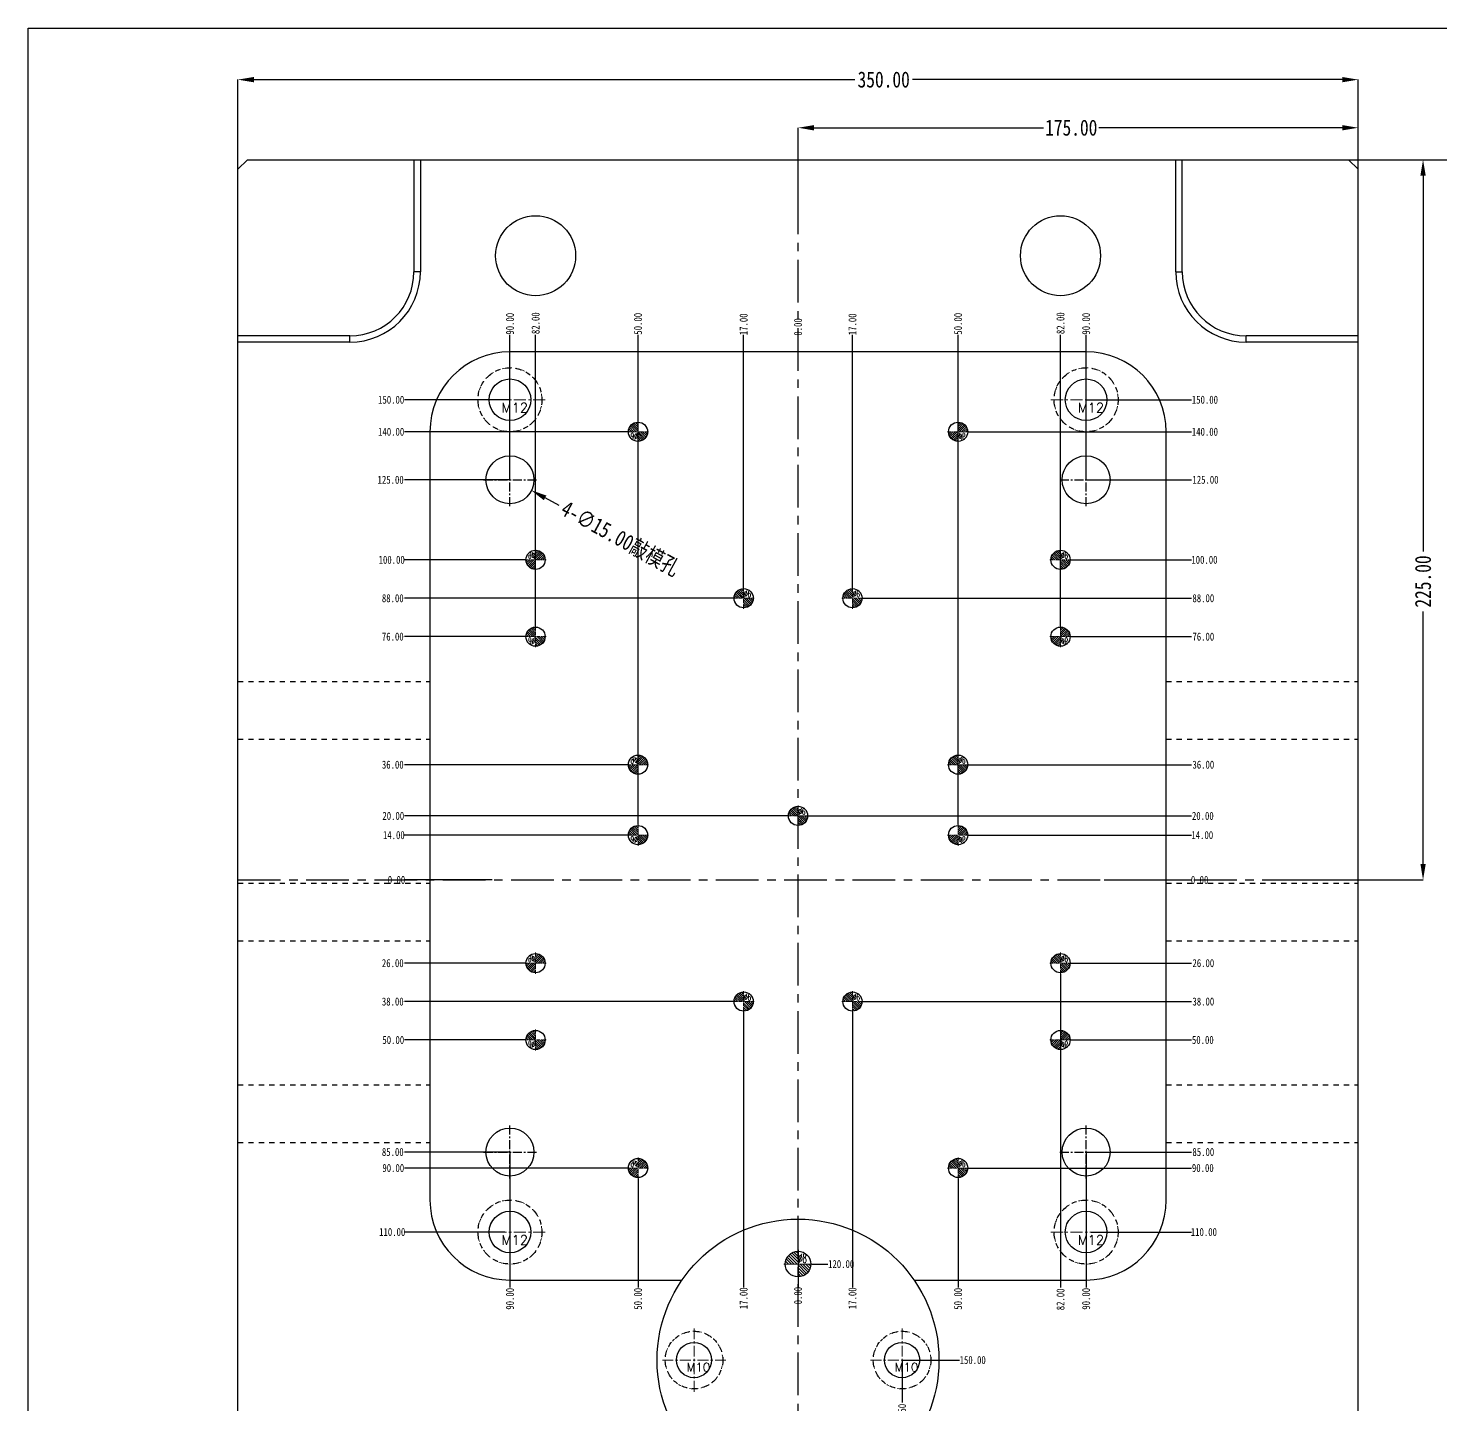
# Model space of a CAD drawing. Header units: millimetres. Extents: x 780 to 4422, y -1506 to 1268.
# Drawn here: x 2782 to 3223.3, y -185.4 to 244.6 of the extents above; entities that cross this region are included whole.
import ezdxf

# ---------------------------------------------------------------- set-up
doc = ezdxf.new("R2010")
doc.units = ezdxf.units.MM
doc.header["$LTSCALE"] = 16.335
doc.header["$PDMODE"] = 3
doc.header["$PDSIZE"] = 0.3125
doc.linetypes.add('CENTER', pattern=[0.6, 0.375, -0.075, 0.075, -0.075])
doc.linetypes.add('HIDDEN', pattern=[0.2, 0.1, -0.1])
doc.layers.get('0').update_dxf_attribs({"linetype": 'CONTINUOUS'})
doc.layers.get('Defpoints').update_dxf_attribs({"linetype": 'CONTINUOUS'})
doc.layers.add('DEFAULT_2', color=8, linetype='HIDDEN')
for name, color, linetype, lineweight in [('dim', 82, 'CONTINUOUS', 9), ('epin', 13, 'CONTINUOUS', 9), ('screw', 33, 'CONTINUOUS', 13)]:
    doc.layers.add(name, color=color, linetype=linetype, lineweight=lineweight)
doc.styles.get("Standard").update_dxf_attribs({"font": 'txt', "width": 0.8})
doc.styles.add('TXT', font='txt.shx', dxfattribs={"bigfont": 'gbcbig.shx'})
doc.styles.add('TXT05', font='txt.shx', dxfattribs={"width": 0.5, "bigfont": 'gbcbig.shx'})
doc.dimstyles.get("Standard").update_dxf_attribs({"dimtxt": 0.15625, "dimasz": 0.1875, "dimexe": 0.125, "dimexo": 0.0625, "dimtad": 0, "dimtih": 1, "dimtoh": 1, "dimdsep": 46, "dimtxsty": 'Standard', "dimcen": 0.09, "dimadec": 0, "dimazin": 0, "dimtp": 0.01, "dimtm": 0.01, "dimtfac": 1, "dimtofl": 0, "dimtmove": 0, "dimatfit": 3, "dimfxl": 0, "dimtolj": 1, "dimarcsym": 0})

# ---------------------------------------------------------------- blocks, each defined once
blk = doc.blocks.new('*D188')
at = {"color": 4, "lineweight": -2}
blk.add_line((2947.87, 95.49), (2943.48, 97.89), dxfattribs=at)
at = {"color": 4}
blk.add_solid([(2943.88, 98.62), (2943.08, 97.16), (2939.1, 100.29)], dxfattribs=at)
at = {"layer": 'Defpoints', "color": 0}
for p in [(2925.94, 107.5), (2939.1, 100.29)]:
    blk.add_point(p, dxfattribs=at)
at = {"color": 6, "insert": (2966.94, 85.04), "char_height": 5, "attachment_point": 5, "rotation": 331.2884}
blk.add_mtext('\\A1;4-∅15.00{\\fSimSun|b0|i0|c134|p2;敲模孔}', dxfattribs=at)
blk = doc.blocks.new('*D196')
at = {"color": 4, "lineweight": -2}
for p, q in [((3180.97, 203.54), (3217.79, 203.54)), ((3217.79, 198.54), (3217.79, 81.11)), ((3217.79, -16.46), (3217.79, 62.44)), ((3180.97, -21.46), (3217.79, -21.46))]:
    blk.add_line(p, q, dxfattribs=at)
at = {"color": 4}
for points in [[(3216.96, 198.54), (3218.63, 198.54), (3217.79, 203.54)], [(3216.96, -16.46), (3218.63, -16.46), (3217.79, -21.46)]]:
    blk.add_solid(points, dxfattribs=at)
at = {"layer": 'Defpoints', "color": 0}
for p in [(3180.97, 203.54), (3180.97, -21.46), (3217.79, -21.46)]:
    blk.add_point(p, dxfattribs=at)
at = {"color": 6, "insert": (3217.79, 71.77), "char_height": 5, "attachment_point": 5, "rotation": 90}
blk.add_mtext('\\A1;225.00', dxfattribs=at)
blk = doc.blocks.new('*D197')
at = {"color": 4, "lineweight": -2}
for p, q in [((3180.97, 203.54), (3236.56, 203.54)), ((3236.56, 198.54), (3236.56, 47.82)), ((3236.56, -241.46), (3236.56, 29.82)), ((3167.52, -246.46), (3236.56, -246.46))]:
    blk.add_line(p, q, dxfattribs=at)
at = {"color": 4}
for points in [[(3235.73, 198.54), (3237.39, 198.54), (3236.56, 203.54)], [(3235.73, -241.46), (3237.39, -241.46), (3236.56, -246.46)]]:
    blk.add_solid(points, dxfattribs=at)
at = {"layer": 'Defpoints', "color": 0}
for p in [(3180.97, 203.54), (3167.52, -246.46), (3236.56, -246.46)]:
    blk.add_point(p, dxfattribs=at)
at = {"color": 6, "insert": (3236.56, 38.82), "char_height": 5, "attachment_point": 5, "rotation": 90}
blk.add_mtext('\\A1;450.00', dxfattribs=at)
blk = doc.blocks.new('screw_m12_i')
at = {"layer": 'screw', "color": 1, "linetype": 'CENTER', "ltscale": 0.621977}
for p, q in [((0, -11), (0, 11)), ((-11, 0), (11, 0))]:
    blk.add_line(p, q, dxfattribs=at)
at = {"layer": 'screw', "color": 8, "linetype": 'HIDDEN', "ltscale": 0.621977}
blk.add_circle((0, 0), 10, dxfattribs=at)
at = {"layer": 'screw', "color": 33}
blk.add_circle((0, 0), 6.5, dxfattribs=at)
at = {"layer": 'screw', "color": 6, "style": 'TXT'}
blk.add_text('M12', height=3, dxfattribs=at).set_placement((-2.6, -4))
blk = doc.blocks.new('screw_m10_i')
at = {"layer": 'screw', "color": 1, "linetype": 'CENTER', "ltscale": 0.55978}
for p, q in [((0, -9.9), (0, 9.9)), ((-9.9, 0), (9.9, 0))]:
    blk.add_line(p, q, dxfattribs=at)
at = {"layer": 'screw', "color": 8, "linetype": 'HIDDEN', "ltscale": 0.55978}
blk.add_circle((0, 0), 9, dxfattribs=at)
at = {"layer": 'screw', "color": 33}
blk.add_circle((0, 0), 5.5, dxfattribs=at)
at = {"layer": 'screw', "color": 6, "style": 'TXT'}
blk.add_text('M10', height=2.7, dxfattribs=at).set_placement((-2.34, -3.6))
blk = doc.blocks.new('epin_ejp_6')
at = {"layer": 'epin'}
h = blk.add_hatch(dxfattribs=at)
h.set_pattern_fill('_ANSI31', color=123, scale=0.15, angle=90, style=0)
h.set_pattern_definition([(135, (-1265.0037, -63.5429), (-0.3367596, -0.3367596), [])])
h.paths.add_polyline_path([(0, 3, 0.414214), (-3, 0), (0, 0)])
h.paths.add_polyline_path([(3, 0), (0, 0), (0, -3, 0.414214)])
at = {"layer": 'epin', "color": 1, "linetype": 'CENTER', "ltscale": 0.186593}
for p, q in [((-3.3, 0), (3.3, 0)), ((0, -3.3), (0, 3.3))]:
    blk.add_line(p, q, dxfattribs=at)
at = {"layer": 'epin'}
blk.add_circle((0, 0), 3, dxfattribs=at)
at = {"layer": 'epin', "color": 6, "style": 'TXT05', "width": 0.5}
blk.add_text('%%c6', height=2.1, dxfattribs=at).set_placement((0.12, 0.3))
blk = doc.blocks.new('epin_ejp_8')
at = {"layer": 'epin', "lineweight": 0}
h = blk.add_hatch(dxfattribs=at)
h.set_pattern_fill('_ANSI31', color=123, scale=0.2, angle=90, style=0)
h.set_pattern_definition([(135, (-4776.1665, 107.23786), (-0.44901281, -0.44901281), [])])
h.paths.add_polyline_path([(0, 4, 0.414214), (-4, 0), (0, 0)])
h.paths.add_polyline_path([(4, 0), (0, 0), (0, -4, 0.414214)])
at = {"layer": 'epin', "color": 1, "linetype": 'CENTER', "lineweight": 0, "ltscale": 4}
for p, q in [((-4.4, 0), (4.4, 0)), ((0, -4.4), (0, 4.4))]:
    blk.add_line(p, q, dxfattribs=at)
at = {"layer": 'epin', "lineweight": 0}
blk.add_circle((0, 0), 4, dxfattribs=at)
at = {"layer": 'epin', "color": 6, "lineweight": 0, "style": 'TXT05', "width": 0.5}
blk.add_text('%%c8', height=2.8, dxfattribs=at).set_placement((0.16, 0.4))
blk = doc.blocks.new('*D210')
at = {"color": 4, "lineweight": -2}
for p, q in [((3022.52, 188.99), (3022.52, 213.52)), ((3027.52, 213.52), (3099.2, 213.52)), ((3192.52, 213.52), (3116.53, 213.52)), ((3197.52, 188.99), (3197.52, 213.52))]:
    blk.add_line(p, q, dxfattribs=at)
at = {"color": 4}
for points in [[(3027.52, 214.35), (3027.52, 212.68), (3022.52, 213.52)], [(3192.52, 214.35), (3192.52, 212.68), (3197.52, 213.52)]]:
    blk.add_solid(points, dxfattribs=at)
at = {"layer": 'Defpoints', "color": 0}
for p in [(3022.52, 213.52), (3022.52, 188.99), (3197.52, 188.99)]:
    blk.add_point(p, dxfattribs=at)
at = {"color": 6, "insert": (3107.87, 213.52), "char_height": 5, "attachment_point": 5}
blk.add_mtext('\\A1;175.00', dxfattribs=at)
blk = doc.blocks.new('*D211')
at = {"color": 4, "lineweight": -2}
for p, q in [((2847.52, 188.99), (2847.52, 228.55)), ((2852.52, 228.55), (3040.27, 228.55)), ((3192.52, 228.55), (3058.27, 228.55)), ((3197.52, 188.99), (3197.52, 228.55))]:
    blk.add_line(p, q, dxfattribs=at)
at = {"color": 4}
for points in [[(2852.52, 229.38), (2852.52, 227.71), (2847.52, 228.55)], [(3192.52, 229.38), (3192.52, 227.71), (3197.52, 228.55)]]:
    blk.add_solid(points, dxfattribs=at)
at = {"layer": 'Defpoints', "color": 0}
for p in [(2847.52, 228.55), (2847.52, 188.99), (3197.52, 188.99)]:
    blk.add_point(p, dxfattribs=at)
at = {"color": 6, "insert": (3049.27, 228.55), "char_height": 5, "attachment_point": 5}
blk.add_mtext('\\A1;350.00', dxfattribs=at)
blk = doc.blocks.new('*D214')
at = {"layer": 'Defpoints', "color": 0}
for p in [(3022.52, -21.46), (3055.02, -171.46), (3072.91, -171.46)]:
    blk.add_point(p, dxfattribs=at)
at = {"layer": 'dim', "color": 4, "lineweight": -2}
blk.add_line((3055.02, -171.46), (3072.91, -171.46), dxfattribs=at)
at = {"layer": 'dim', "color": 6, "insert": (3077.08, -171.46), "char_height": 2.5, "attachment_point": 5}
blk.add_mtext('\\A1;150.00', dxfattribs=at)
blk = doc.blocks.new('*D215')
at = {"layer": 'Defpoints', "color": 0}
for p in [(3022.52, -21.46), (3055.02, -171.46), (3055.02, -184.69)]:
    blk.add_point(p, dxfattribs=at)
at = {"layer": 'dim', "color": 4, "lineweight": -2}
blk.add_line((3055.02, -171.46), (3055.02, -184.69), dxfattribs=at)
at = {"layer": 'dim', "color": 6, "insert": (3055.02, -188.52), "char_height": 2.5, "attachment_point": 5, "rotation": 90}
blk.add_mtext('\\A1;32.50', dxfattribs=at)
blk = doc.blocks.new('*D216')
at = {"layer": 'Defpoints', "color": 0}
for p in [(3022.52, -21.46), (3026.92, -141.46), (3031.84, -141.46)]:
    blk.add_point(p, dxfattribs=at)
at = {"layer": 'dim', "color": 4, "lineweight": -2}
blk.add_line((3026.92, -141.46), (3031.84, -141.46), dxfattribs=at)
at = {"layer": 'dim', "color": 6, "insert": (3036, -141.46), "char_height": 2.5, "attachment_point": 5}
blk.add_mtext('\\A1;120.00', dxfattribs=at)
blk = doc.blocks.new('*D217')
at = {"layer": 'Defpoints', "color": 0}
for p in [(3022.52, -21.46), (3022.52, -137.06), (3022.52, -148.81)]:
    blk.add_point(p, dxfattribs=at)
at = {"layer": 'dim', "color": 4, "lineweight": -2}
blk.add_line((3022.52, -137.06), (3022.52, -148.81), dxfattribs=at)
at = {"layer": 'dim', "color": 6, "insert": (3022.52, -151.31), "char_height": 2.5, "attachment_point": 5, "rotation": 90}
blk.add_mtext('\\A1;0.00', dxfattribs=at)
blk = doc.blocks.new('*D218')
at = {"layer": 'Defpoints', "color": 0}
for p in [(3022.52, -21.46), (3039.52, -62.76), (3039.52, -148.81)]:
    blk.add_point(p, dxfattribs=at)
at = {"layer": 'dim', "color": 4, "lineweight": -2}
blk.add_line((3039.52, -62.76), (3039.52, -148.81), dxfattribs=at)
at = {"layer": 'dim', "color": 6, "insert": (3039.52, -152.14), "char_height": 2.5, "attachment_point": 5, "rotation": 90}
blk.add_mtext('\\A1;17.00', dxfattribs=at)
blk = doc.blocks.new('*D219')
at = {"layer": 'Defpoints', "color": 0}
for p in [(3022.52, -21.46), (3072.52, -114.76), (3072.52, -148.81)]:
    blk.add_point(p, dxfattribs=at)
at = {"layer": 'dim', "color": 4, "lineweight": -2}
blk.add_line((3072.52, -114.76), (3072.52, -148.81), dxfattribs=at)
at = {"layer": 'dim', "color": 6, "insert": (3072.52, -152.31), "char_height": 2.5, "attachment_point": 5, "rotation": 90}
blk.add_mtext('\\A1;50.00', dxfattribs=at)
blk = doc.blocks.new('*D220')
at = {"layer": 'Defpoints', "color": 0}
for p in [(3022.52, -21.46), (3104.52, -50.76), (3104.52, -148.81)]:
    blk.add_point(p, dxfattribs=at)
at = {"layer": 'dim', "color": 4, "lineweight": -2}
blk.add_line((3104.52, -50.76), (3104.52, -148.81), dxfattribs=at)
at = {"layer": 'dim', "color": 6, "insert": (3104.52, -152.48), "char_height": 2.5, "attachment_point": 5, "rotation": 90}
blk.add_mtext('\\A1;82.00', dxfattribs=at)
blk = doc.blocks.new('*D221')
at = {"layer": 'Defpoints', "color": 0}
for p in [(3022.52, -21.46), (3112.52, -106.46), (3112.52, -148.81)]:
    blk.add_point(p, dxfattribs=at)
at = {"layer": 'dim', "color": 4, "lineweight": -2}
blk.add_line((3112.52, -106.46), (3112.52, -148.81), dxfattribs=at)
at = {"layer": 'dim', "color": 6, "insert": (3112.52, -152.31), "char_height": 2.5, "attachment_point": 5, "rotation": 90}
blk.add_mtext('\\A1;90.00', dxfattribs=at)
blk = doc.blocks.new('*D222')
at = {"layer": 'Defpoints', "color": 0}
for p in [(3022.52, 148.79), (3022.52, 140.72), (3022.52, -21.46)]:
    blk.add_point(p, dxfattribs=at)
at = {"layer": 'dim', "color": 4, "lineweight": -2}
blk.add_line((3022.52, 140.72), (3022.52, 148.79), dxfattribs=at)
at = {"layer": 'dim', "color": 6, "insert": (3022.52, 151.29), "char_height": 2.5, "attachment_point": 5, "rotation": 90}
blk.add_mtext('\\A1;0.00', dxfattribs=at)
blk = doc.blocks.new('*D223')
at = {"layer": 'Defpoints', "color": 0}
for p in [(3039.52, 148.79), (3039.52, 69.84), (3022.52, -21.46)]:
    blk.add_point(p, dxfattribs=at)
at = {"layer": 'dim', "color": 4, "lineweight": -2}
blk.add_line((3039.52, 69.84), (3039.52, 148.79), dxfattribs=at)
at = {"layer": 'dim', "color": 6, "insert": (3039.52, 152.12), "char_height": 2.5, "attachment_point": 5, "rotation": 90}
blk.add_mtext('\\A1;17.00', dxfattribs=at)
blk = doc.blocks.new('*D224')
at = {"layer": 'Defpoints', "color": 0}
for p in [(3072.52, 148.79), (3072.52, -4.16), (3022.52, -21.46)]:
    blk.add_point(p, dxfattribs=at)
at = {"layer": 'dim', "color": 4, "lineweight": -2}
blk.add_line((3072.52, -4.16), (3072.52, 148.79), dxfattribs=at)
at = {"layer": 'dim', "color": 6, "insert": (3072.52, 152.29), "char_height": 2.5, "attachment_point": 5, "rotation": 90}
blk.add_mtext('\\A1;50.00', dxfattribs=at)
blk = doc.blocks.new('*D225')
at = {"layer": 'Defpoints', "color": 0}
for p in [(3104.52, 148.79), (3104.52, 57.84), (3022.52, -21.46)]:
    blk.add_point(p, dxfattribs=at)
at = {"layer": 'dim', "color": 4, "lineweight": -2}
blk.add_line((3104.52, 57.84), (3104.52, 148.79), dxfattribs=at)
at = {"layer": 'dim', "color": 6, "insert": (3104.52, 152.46), "char_height": 2.5, "attachment_point": 5, "rotation": 90}
blk.add_mtext('\\A1;82.00', dxfattribs=at)
blk = doc.blocks.new('*D226')
at = {"layer": 'Defpoints', "color": 0}
for p in [(3112.52, 148.79), (3112.52, 103.54), (3022.52, -21.46)]:
    blk.add_point(p, dxfattribs=at)
at = {"layer": 'dim', "color": 4, "lineweight": -2}
blk.add_line((3112.52, 103.54), (3112.52, 148.79), dxfattribs=at)
at = {"layer": 'dim', "color": 6, "insert": (3112.52, 152.29), "char_height": 2.5, "attachment_point": 5, "rotation": 90}
blk.add_mtext('\\A1;90.00', dxfattribs=at)
blk = doc.blocks.new('*D227')
at = {"layer": 'Defpoints', "color": 0}
for p in [(3112.52, 128.54), (3145.48, 128.54), (3022.52, -21.46)]:
    blk.add_point(p, dxfattribs=at)
at = {"layer": 'dim', "color": 4, "lineweight": -2}
blk.add_line((3112.52, 128.54), (3145.48, 128.54), dxfattribs=at)
at = {"layer": 'dim', "color": 6, "insert": (3149.64, 128.54), "char_height": 2.5, "attachment_point": 5}
blk.add_mtext('\\A1;150.00', dxfattribs=at)
blk = doc.blocks.new('*D228')
at = {"layer": 'Defpoints', "color": 0}
for p in [(3075.82, 118.54), (3145.48, 118.54), (3022.52, -21.46)]:
    blk.add_point(p, dxfattribs=at)
at = {"layer": 'dim', "color": 4, "lineweight": -2}
blk.add_line((3075.82, 118.54), (3145.48, 118.54), dxfattribs=at)
at = {"layer": 'dim', "color": 6, "insert": (3149.64, 118.54), "char_height": 2.5, "attachment_point": 5}
blk.add_mtext('\\A1;140.00', dxfattribs=at)
blk = doc.blocks.new('*D229')
at = {"layer": 'Defpoints', "color": 0}
for p in [(3112.52, 103.54), (3145.48, 103.54), (3022.52, -21.46)]:
    blk.add_point(p, dxfattribs=at)
at = {"layer": 'dim', "color": 4, "lineweight": -2}
blk.add_line((3112.52, 103.54), (3145.48, 103.54), dxfattribs=at)
at = {"layer": 'dim', "color": 6, "insert": (3149.81, 103.54), "char_height": 2.5, "attachment_point": 5}
blk.add_mtext('\\A1;125.00', dxfattribs=at)
blk = doc.blocks.new('*D230')
at = {"layer": 'Defpoints', "color": 0}
for p in [(3107.82, 78.54), (3145.48, 78.54), (3022.52, -21.46)]:
    blk.add_point(p, dxfattribs=at)
at = {"layer": 'dim', "color": 4, "lineweight": -2}
blk.add_line((3107.82, 78.54), (3145.48, 78.54), dxfattribs=at)
at = {"layer": 'dim', "color": 6, "insert": (3149.48, 78.54), "char_height": 2.5, "attachment_point": 5}
blk.add_mtext('\\A1;100.00', dxfattribs=at)
blk = doc.blocks.new('*D231')
at = {"layer": 'Defpoints', "color": 0}
for p in [(3107.82, 54.54), (3145.48, 54.54), (3022.52, -21.46)]:
    blk.add_point(p, dxfattribs=at)
at = {"layer": 'dim', "color": 4, "lineweight": -2}
blk.add_line((3107.82, 54.54), (3145.48, 54.54), dxfattribs=at)
at = {"layer": 'dim', "color": 6, "insert": (3149.14, 54.54), "char_height": 2.5, "attachment_point": 5}
blk.add_mtext('\\A1;76.00', dxfattribs=at)
blk = doc.blocks.new('*D232')
at = {"layer": 'Defpoints', "color": 0}
for p in [(3042.82, 66.54), (3145.48, 66.54), (3022.52, -21.46)]:
    blk.add_point(p, dxfattribs=at)
at = {"layer": 'dim', "color": 4, "lineweight": -2}
blk.add_line((3042.82, 66.54), (3145.48, 66.54), dxfattribs=at)
at = {"layer": 'dim', "color": 6, "insert": (3149.14, 66.54), "char_height": 2.5, "attachment_point": 5}
blk.add_mtext('\\A1;88.00', dxfattribs=at)
blk = doc.blocks.new('*D233')
at = {"layer": 'Defpoints', "color": 0}
for p in [(3075.82, 14.54), (3145.48, 14.54), (3022.52, -21.46)]:
    blk.add_point(p, dxfattribs=at)
at = {"layer": 'dim', "color": 4, "lineweight": -2}
blk.add_line((3075.82, 14.54), (3145.48, 14.54), dxfattribs=at)
at = {"layer": 'dim', "color": 6, "insert": (3149.14, 14.54), "char_height": 2.5, "attachment_point": 5}
blk.add_mtext('\\A1;36.00', dxfattribs=at)
blk = doc.blocks.new('*D234')
at = {"layer": 'Defpoints', "color": 0}
for p in [(3025.82, -1.46), (3145.48, -1.46), (3022.52, -21.46)]:
    blk.add_point(p, dxfattribs=at)
at = {"layer": 'dim', "color": 4, "lineweight": -2}
blk.add_line((3025.82, -1.46), (3145.48, -1.46), dxfattribs=at)
at = {"layer": 'dim', "color": 6, "insert": (3148.98, -1.46), "char_height": 2.5, "attachment_point": 5}
blk.add_mtext('\\A1;20.00', dxfattribs=at)
blk = doc.blocks.new('*D235')
at = {"layer": 'Defpoints', "color": 0}
for p in [(3075.82, -7.46), (3145.48, -7.46), (3022.52, -21.46)]:
    blk.add_point(p, dxfattribs=at)
at = {"layer": 'dim', "color": 4, "lineweight": -2}
blk.add_line((3075.82, -7.46), (3145.48, -7.46), dxfattribs=at)
at = {"layer": 'dim', "color": 6, "insert": (3148.81, -7.46), "char_height": 2.5, "attachment_point": 5}
blk.add_mtext('\\A1;14.00', dxfattribs=at)
blk = doc.blocks.new('*D236')
at = {"layer": 'Defpoints', "color": 0}
for p in [(3022.52, -21.46), (3118.11, -21.46), (3145.48, -21.46)]:
    blk.add_point(p, dxfattribs=at)
at = {"layer": 'dim', "color": 4, "lineweight": -2}
blk.add_line((3118.11, -21.46), (3145.48, -21.46), dxfattribs=at)
at = {"layer": 'dim', "color": 6, "insert": (3147.98, -21.46), "char_height": 2.5, "attachment_point": 5}
blk.add_mtext('\\A1;0.00', dxfattribs=at)
blk = doc.blocks.new('*D237')
at = {"layer": 'Defpoints', "color": 0}
for p in [(3022.52, -21.46), (3107.82, -47.46), (3145.48, -47.46)]:
    blk.add_point(p, dxfattribs=at)
at = {"layer": 'dim', "color": 4, "lineweight": -2}
blk.add_line((3107.82, -47.46), (3145.48, -47.46), dxfattribs=at)
at = {"layer": 'dim', "color": 6, "insert": (3149.14, -47.46), "char_height": 2.5, "attachment_point": 5}
blk.add_mtext('\\A1;26.00', dxfattribs=at)
blk = doc.blocks.new('*D238')
at = {"layer": 'Defpoints', "color": 0}
for p in [(3022.52, -21.46), (3042.82, -59.46), (3145.48, -59.46)]:
    blk.add_point(p, dxfattribs=at)
at = {"layer": 'dim', "color": 4, "lineweight": -2}
blk.add_line((3042.82, -59.46), (3145.48, -59.46), dxfattribs=at)
at = {"layer": 'dim', "color": 6, "insert": (3149.14, -59.46), "char_height": 2.5, "attachment_point": 5}
blk.add_mtext('\\A1;38.00', dxfattribs=at)
blk = doc.blocks.new('*D239')
at = {"layer": 'Defpoints', "color": 0}
for p in [(3022.52, -21.46), (3107.82, -71.46), (3145.48, -71.46)]:
    blk.add_point(p, dxfattribs=at)
at = {"layer": 'dim', "color": 4, "lineweight": -2}
blk.add_line((3107.82, -71.46), (3145.48, -71.46), dxfattribs=at)
at = {"layer": 'dim', "color": 6, "insert": (3148.98, -71.46), "char_height": 2.5, "attachment_point": 5}
blk.add_mtext('\\A1;50.00', dxfattribs=at)
blk = doc.blocks.new('*D240')
at = {"layer": 'Defpoints', "color": 0}
for p in [(3022.52, -21.46), (3075.82, -111.46), (3145.48, -111.46)]:
    blk.add_point(p, dxfattribs=at)
at = {"layer": 'dim', "color": 4, "lineweight": -2}
blk.add_line((3075.82, -111.46), (3145.48, -111.46), dxfattribs=at)
at = {"layer": 'dim', "color": 6, "insert": (3148.98, -111.46), "char_height": 2.5, "attachment_point": 5}
blk.add_mtext('\\A1;90.00', dxfattribs=at)
blk = doc.blocks.new('*D241')
at = {"layer": 'Defpoints', "color": 0}
for p in [(3022.52, -21.46), (3112.52, -106.46), (3145.48, -106.46)]:
    blk.add_point(p, dxfattribs=at)
at = {"layer": 'dim', "color": 4, "lineweight": -2}
blk.add_line((3112.52, -106.46), (3145.48, -106.46), dxfattribs=at)
at = {"layer": 'dim', "color": 6, "insert": (3149.14, -106.46), "char_height": 2.5, "attachment_point": 5}
blk.add_mtext('\\A1;85.00', dxfattribs=at)
blk = doc.blocks.new('*D242')
at = {"layer": 'Defpoints', "color": 0}
for p in [(3022.52, -21.46), (3114.11, -131.46), (3145.48, -131.46)]:
    blk.add_point(p, dxfattribs=at)
at = {"layer": 'dim', "color": 4, "lineweight": -2}
blk.add_line((3114.11, -131.46), (3145.48, -131.46), dxfattribs=at)
at = {"layer": 'dim', "color": 6, "insert": (3149.31, -131.46), "char_height": 2.5, "attachment_point": 5}
blk.add_mtext('\\A1;110.00', dxfattribs=at)
blk = doc.blocks.new('*D244')
at = {"layer": 'Defpoints', "color": 0}
for p in [(3022.52, -21.46), (3005.52, -62.76), (3005.52, -148.81)]:
    blk.add_point(p, dxfattribs=at)
at = {"layer": 'dim', "color": 4, "lineweight": -2}
blk.add_line((3005.52, -62.76), (3005.52, -148.81), dxfattribs=at)
at = {"layer": 'dim', "color": 6, "insert": (3005.52, -152.14), "char_height": 2.5, "attachment_point": 5, "rotation": 90}
blk.add_mtext('\\A1;17.00', dxfattribs=at)
blk = doc.blocks.new('*D245')
at = {"layer": 'Defpoints', "color": 0}
for p in [(3022.52, -21.46), (2972.52, -114.76), (2972.52, -148.81)]:
    blk.add_point(p, dxfattribs=at)
at = {"layer": 'dim', "color": 4, "lineweight": -2}
blk.add_line((2972.52, -114.76), (2972.52, -148.81), dxfattribs=at)
at = {"layer": 'dim', "color": 6, "insert": (2972.52, -152.31), "char_height": 2.5, "attachment_point": 5, "rotation": 90}
blk.add_mtext('\\A1;50.00', dxfattribs=at)
blk = doc.blocks.new('*D246')
at = {"layer": 'Defpoints', "color": 0}
for p in [(3022.52, -21.46), (2932.52, -106.46), (2932.52, -148.81)]:
    blk.add_point(p, dxfattribs=at)
at = {"layer": 'dim', "color": 4, "lineweight": -2}
blk.add_line((2932.52, -106.46), (2932.52, -148.81), dxfattribs=at)
at = {"layer": 'dim', "color": 6, "insert": (2932.52, -152.31), "char_height": 2.5, "attachment_point": 5, "rotation": 90}
blk.add_mtext('\\A1;90.00', dxfattribs=at)
blk = doc.blocks.new('*D247')
at = {"layer": 'Defpoints', "color": 0}
for p in [(3005.52, 148.79), (3005.52, 69.84), (3022.52, -21.46)]:
    blk.add_point(p, dxfattribs=at)
at = {"layer": 'dim', "color": 4, "lineweight": -2}
blk.add_line((3005.52, 69.84), (3005.52, 148.79), dxfattribs=at)
at = {"layer": 'dim', "color": 6, "insert": (3005.52, 152.12), "char_height": 2.5, "attachment_point": 5, "rotation": 90}
blk.add_mtext('\\A1;17.00', dxfattribs=at)
blk = doc.blocks.new('*D248')
at = {"layer": 'Defpoints', "color": 0}
for p in [(2972.52, 148.79), (2972.52, -4.16), (3022.52, -21.46)]:
    blk.add_point(p, dxfattribs=at)
at = {"layer": 'dim', "color": 4, "lineweight": -2}
blk.add_line((2972.52, -4.16), (2972.52, 148.79), dxfattribs=at)
at = {"layer": 'dim', "color": 6, "insert": (2972.52, 152.29), "char_height": 2.5, "attachment_point": 5, "rotation": 90}
blk.add_mtext('\\A1;50.00', dxfattribs=at)
blk = doc.blocks.new('*D249')
at = {"layer": 'Defpoints', "color": 0}
for p in [(2940.52, 148.79), (2940.52, 57.84), (3022.52, -21.46)]:
    blk.add_point(p, dxfattribs=at)
at = {"layer": 'dim', "color": 4, "lineweight": -2}
blk.add_line((2940.52, 57.84), (2940.52, 148.79), dxfattribs=at)
at = {"layer": 'dim', "color": 6, "insert": (2940.52, 152.46), "char_height": 2.5, "attachment_point": 5, "rotation": 90}
blk.add_mtext('\\A1;82.00', dxfattribs=at)
blk = doc.blocks.new('*D250')
at = {"layer": 'Defpoints', "color": 0}
for p in [(2932.52, 148.79), (2932.52, 103.54), (3022.52, -21.46)]:
    blk.add_point(p, dxfattribs=at)
at = {"layer": 'dim', "color": 4, "lineweight": -2}
blk.add_line((2932.52, 103.54), (2932.52, 148.79), dxfattribs=at)
at = {"layer": 'dim', "color": 6, "insert": (2932.52, 152.29), "char_height": 2.5, "attachment_point": 5, "rotation": 90}
blk.add_mtext('\\A1;90.00', dxfattribs=at)
blk = doc.blocks.new('*D243')
at = {"layer": 'Defpoints', "color": 0}
for p in [(2899.56, 128.54), (2932.52, 128.54), (3022.52, -21.46)]:
    blk.add_point(p, dxfattribs=at)
at = {"layer": 'dim', "color": 4, "lineweight": -2}
blk.add_line((2932.52, 128.54), (2899.56, 128.54), dxfattribs=at)
at = {"layer": 'dim', "color": 6, "insert": (2895.4, 128.54), "char_height": 2.5, "attachment_point": 5}
blk.add_mtext('\\A1;150.00', dxfattribs=at)
blk = doc.blocks.new('*D251')
at = {"layer": 'Defpoints', "color": 0}
for p in [(2899.56, 118.54), (2969.22, 118.54), (3022.52, -21.46)]:
    blk.add_point(p, dxfattribs=at)
at = {"layer": 'dim', "color": 4, "lineweight": -2}
blk.add_line((2969.22, 118.54), (2899.56, 118.54), dxfattribs=at)
at = {"layer": 'dim', "color": 6, "insert": (2895.4, 118.54), "char_height": 2.5, "attachment_point": 5}
blk.add_mtext('\\A1;140.00', dxfattribs=at)
blk = doc.blocks.new('*D252')
at = {"layer": 'Defpoints', "color": 0}
for p in [(2899.56, 103.54), (2932.52, 103.54), (3022.52, -21.46)]:
    blk.add_point(p, dxfattribs=at)
at = {"layer": 'dim', "color": 4, "lineweight": -2}
blk.add_line((2932.52, 103.54), (2899.56, 103.54), dxfattribs=at)
at = {"layer": 'dim', "color": 6, "insert": (2895.23, 103.54), "char_height": 2.5, "attachment_point": 5}
blk.add_mtext('\\A1;125.00', dxfattribs=at)
blk = doc.blocks.new('*D253')
at = {"layer": 'Defpoints', "color": 0}
for p in [(2899.56, 78.54), (2937.22, 78.54), (3022.52, -21.46)]:
    blk.add_point(p, dxfattribs=at)
at = {"layer": 'dim', "color": 4, "lineweight": -2}
blk.add_line((2937.22, 78.54), (2899.56, 78.54), dxfattribs=at)
at = {"layer": 'dim', "color": 6, "insert": (2895.56, 78.54), "char_height": 2.5, "attachment_point": 5}
blk.add_mtext('\\A1;100.00', dxfattribs=at)
blk = doc.blocks.new('*D254')
at = {"layer": 'Defpoints', "color": 0}
for p in [(2899.56, 54.54), (2937.22, 54.54), (3022.52, -21.46)]:
    blk.add_point(p, dxfattribs=at)
at = {"layer": 'dim', "color": 4, "lineweight": -2}
blk.add_line((2937.22, 54.54), (2899.56, 54.54), dxfattribs=at)
at = {"layer": 'dim', "color": 6, "insert": (2895.9, 54.54), "char_height": 2.5, "attachment_point": 5}
blk.add_mtext('\\A1;76.00', dxfattribs=at)
blk = doc.blocks.new('*D255')
at = {"layer": 'Defpoints', "color": 0}
for p in [(2899.56, 66.54), (3002.22, 66.54), (3022.52, -21.46)]:
    blk.add_point(p, dxfattribs=at)
at = {"layer": 'dim', "color": 4, "lineweight": -2}
blk.add_line((3002.22, 66.54), (2899.56, 66.54), dxfattribs=at)
at = {"layer": 'dim', "color": 6, "insert": (2895.9, 66.54), "char_height": 2.5, "attachment_point": 5}
blk.add_mtext('\\A1;88.00', dxfattribs=at)
blk = doc.blocks.new('*D256')
at = {"layer": 'Defpoints', "color": 0}
for p in [(2899.56, 14.54), (2969.22, 14.54), (3022.52, -21.46)]:
    blk.add_point(p, dxfattribs=at)
at = {"layer": 'dim', "color": 4, "lineweight": -2}
blk.add_line((2969.22, 14.54), (2899.56, 14.54), dxfattribs=at)
at = {"layer": 'dim', "color": 6, "insert": (2895.9, 14.54), "char_height": 2.5, "attachment_point": 5}
blk.add_mtext('\\A1;36.00', dxfattribs=at)
blk = doc.blocks.new('*D257')
at = {"layer": 'Defpoints', "color": 0}
for p in [(2899.56, -1.46), (3019.22, -1.46), (3022.52, -21.46)]:
    blk.add_point(p, dxfattribs=at)
at = {"layer": 'dim', "color": 4, "lineweight": -2}
blk.add_line((3019.22, -1.46), (2899.56, -1.46), dxfattribs=at)
at = {"layer": 'dim', "color": 6, "insert": (2896.06, -1.46), "char_height": 2.5, "attachment_point": 5}
blk.add_mtext('\\A1;20.00', dxfattribs=at)
blk = doc.blocks.new('*D258')
at = {"layer": 'Defpoints', "color": 0}
for p in [(2899.56, -7.46), (2969.22, -7.46), (3022.52, -21.46)]:
    blk.add_point(p, dxfattribs=at)
at = {"layer": 'dim', "color": 4, "lineweight": -2}
blk.add_line((2969.22, -7.46), (2899.56, -7.46), dxfattribs=at)
at = {"layer": 'dim', "color": 6, "insert": (2896.23, -7.46), "char_height": 2.5, "attachment_point": 5}
blk.add_mtext('\\A1;14.00', dxfattribs=at)
blk = doc.blocks.new('*D259')
at = {"layer": 'Defpoints', "color": 0}
for p in [(2899.56, -21.46), (2926.93, -21.46), (3022.52, -21.46)]:
    blk.add_point(p, dxfattribs=at)
at = {"layer": 'dim', "color": 4, "lineweight": -2}
blk.add_line((2926.93, -21.46), (2899.56, -21.46), dxfattribs=at)
at = {"layer": 'dim', "color": 6, "insert": (2897.06, -21.46), "char_height": 2.5, "attachment_point": 5}
blk.add_mtext('\\A1;0.00', dxfattribs=at)
blk = doc.blocks.new('*D260')
at = {"layer": 'Defpoints', "color": 0}
for p in [(3022.52, -21.46), (2899.56, -47.46), (2937.22, -47.46)]:
    blk.add_point(p, dxfattribs=at)
at = {"layer": 'dim', "color": 4, "lineweight": -2}
blk.add_line((2937.22, -47.46), (2899.56, -47.46), dxfattribs=at)
at = {"layer": 'dim', "color": 6, "insert": (2895.9, -47.46), "char_height": 2.5, "attachment_point": 5}
blk.add_mtext('\\A1;26.00', dxfattribs=at)
blk = doc.blocks.new('*D261')
at = {"layer": 'Defpoints', "color": 0}
for p in [(3022.52, -21.46), (2899.56, -59.46), (3002.22, -59.46)]:
    blk.add_point(p, dxfattribs=at)
at = {"layer": 'dim', "color": 4, "lineweight": -2}
blk.add_line((3002.22, -59.46), (2899.56, -59.46), dxfattribs=at)
at = {"layer": 'dim', "color": 6, "insert": (2895.9, -59.46), "char_height": 2.5, "attachment_point": 5}
blk.add_mtext('\\A1;38.00', dxfattribs=at)
blk = doc.blocks.new('*D262')
at = {"layer": 'Defpoints', "color": 0}
for p in [(3022.52, -21.46), (2899.56, -71.46), (2937.22, -71.46)]:
    blk.add_point(p, dxfattribs=at)
at = {"layer": 'dim', "color": 4, "lineweight": -2}
blk.add_line((2937.22, -71.46), (2899.56, -71.46), dxfattribs=at)
at = {"layer": 'dim', "color": 6, "insert": (2896.06, -71.46), "char_height": 2.5, "attachment_point": 5}
blk.add_mtext('\\A1;50.00', dxfattribs=at)
blk = doc.blocks.new('*D263')
at = {"layer": 'Defpoints', "color": 0}
for p in [(3022.52, -21.46), (2899.56, -111.46), (2969.22, -111.46)]:
    blk.add_point(p, dxfattribs=at)
at = {"layer": 'dim', "color": 4, "lineweight": -2}
blk.add_line((2969.22, -111.46), (2899.56, -111.46), dxfattribs=at)
at = {"layer": 'dim', "color": 6, "insert": (2896.06, -111.46), "char_height": 2.5, "attachment_point": 5}
blk.add_mtext('\\A1;90.00', dxfattribs=at)
blk = doc.blocks.new('*D264')
at = {"layer": 'Defpoints', "color": 0}
for p in [(3022.52, -21.46), (2899.56, -106.46), (2932.52, -106.46)]:
    blk.add_point(p, dxfattribs=at)
at = {"layer": 'dim', "color": 4, "lineweight": -2}
blk.add_line((2932.52, -106.46), (2899.56, -106.46), dxfattribs=at)
at = {"layer": 'dim', "color": 6, "insert": (2895.9, -106.46), "char_height": 2.5, "attachment_point": 5}
blk.add_mtext('\\A1;85.00', dxfattribs=at)
blk = doc.blocks.new('*D265')
at = {"layer": 'Defpoints', "color": 0}
for p in [(3022.52, -21.46), (2899.56, -131.46), (2930.93, -131.46)]:
    blk.add_point(p, dxfattribs=at)
at = {"layer": 'dim', "color": 4, "lineweight": -2}
blk.add_line((2930.93, -131.46), (2899.56, -131.46), dxfattribs=at)
at = {"layer": 'dim', "color": 6, "insert": (2895.73, -131.46), "char_height": 2.5, "attachment_point": 5}
blk.add_mtext('\\A1;110.00', dxfattribs=at)

msp = doc.modelspace()

# ---------------------------------------------------------------- linework, layer by layer
at = {"color": 7, "linetype": 'Continuous'}
for p, q in [((2850.519, 203.543), (2847.519, 200.543)), ((2850.519, 203.543), (3194.519, 203.543)), ((2902.519, 203.543), (2902.519, 168.543)), ((2904.519, 203.543), (2904.519, 168.543)), ((3140.519, 168.543), (3140.519, 203.543)), ((3142.519, 168.543), (3142.519, 203.543)), ((3197.519, 200.543), (3194.519, 203.543)), ((2847.519, -243.457), (2847.519, 200.543)), ((3197.519, -231.457), (3197.519, 200.543)), ((2904.519, 168.543), (2902.519, 168.543)), ((3140.519, 168.543), (3142.519, 168.543)), ((2882.519, 148.543), (2847.519, 148.543)), ((2882.519, 146.543), (2847.519, 146.543)), ((2882.519, 146.543), (2882.519, 148.543)), ((3162.519, 146.543), (3162.519, 148.543)), ((3197.519, 148.543), (3162.519, 148.543)), ((3197.519, 146.543), (3162.519, 146.543)), ((3112.519, 143.543), (2932.519, 143.543)), ((2907.519, 118.543), (2907.519, -121.457)), ((3137.519, -121.457), (3137.519, 118.543)), ((2932.519, -146.457), (2986.275, -146.457)), ((3058.763, -146.457), (3112.519, -146.457))]:
    msp.add_line(p, q, dxfattribs=at)
at = {"color": 1, "linetype": 'CENTER', "ltscale": 2.176921}
for p, q in [((3022.519, -246.457), (3022.519, 203.543)), ((2847.519, -21.457), (3197.519, -21.457))]:
    msp.add_line(p, q, dxfattribs=at)
at = {"color": 1, "linetype": 'CENTER', "ltscale": 0.466483}
for p, q in [((2932.519, 95.293), (2932.519, 111.793)), ((3112.519, 95.293), (3112.519, 111.793)), ((2924.269, 103.543), (2940.769, 103.543)), ((3104.269, 103.543), (3120.769, 103.543)), ((2932.519, -114.707), (2932.519, -98.207)), ((3112.519, -114.707), (3112.519, -98.207)), ((2924.269, -106.457), (2940.769, -106.457)), ((3104.269, -106.457), (3120.769, -106.457))]:
    msp.add_line(p, q, dxfattribs=at)
msp.add_lwpolyline([(2782.011, 244.601), (3447.328, 244.601), (3447.328, -460.855), (2782.011, -460.855)], close=True)
at = {"color": 7, "linetype": 'Continuous'}
for centre, radius in [((2940.519, 173.543), 12.5), ((3104.519, 173.543), 12.5), ((2932.519, 128.543), 6.5), ((3112.519, 128.543), 6.5), ((2972.519, 118.543), 3), ((3072.519, 118.543), 3), ((2932.519, 103.543), 7.5), ((3112.519, 103.543), 7.5), ((2940.519, 78.543), 3), ((3104.519, 78.543), 3), ((3005.519, 66.543), 3), ((3039.519, 66.543), 3), ((2940.519, 54.543), 3), ((3104.519, 54.543), 3), ((2972.519, 14.543), 3), ((3072.519, 14.543), 3), ((3022.519, -1.457), 3), ((2972.519, -7.457), 3), ((3072.519, -7.457), 3), ((2940.519, -47.457), 3), ((3104.519, -47.457), 3), ((3005.519, -59.457), 3), ((3039.519, -59.457), 3), ((2940.519, -71.457), 3), ((3104.519, -71.457), 3), ((2932.519, -106.457), 7.5), ((3112.519, -106.457), 7.5), ((2972.519, -111.457), 3), ((3072.519, -111.457), 3), ((2932.519, -131.457), 6.5), ((3022.519, -171.457), 44.03), ((3112.519, -131.457), 6.5), ((3022.519, -141.457), 4), ((2990.019, -171.457), 5.5), ((3055.019, -171.457), 5.5)]:
    msp.add_circle(centre, radius, dxfattribs=at)
for centre, radius, start, end in [((2882.519, 168.543), 22, 270, 0), ((2882.519, 168.543), 20, 270, 0), ((3162.519, 168.543), 22, 180, 270), ((3162.519, 168.543), 20, 180, 270), ((2932.519, 118.543), 25, 90, 180), ((3112.519, 118.543), 25, 0, 90), ((2932.519, -121.457), 25, 180, 270), ((3112.519, -121.457), 25, 270, 0)]:
    msp.add_arc(centre, radius, start, end, dxfattribs=at)
at = {"layer": 'DEFAULT_2', "color": 8, "linetype": 'HIDDEN'}
for p, q in [((2847.519, 40.543), (2907.519, 40.543)), ((3137.519, 40.543), (3197.519, 40.543)), ((2847.519, 22.543), (2907.519, 22.543)), ((3137.519, 22.543), (3197.519, 22.543)), ((2847.519, -22.457), (2907.519, -22.457)), ((3137.519, -22.457), (3197.519, -22.457)), ((2847.519, -40.457), (2907.519, -40.457)), ((3137.519, -40.457), (3197.519, -40.457)), ((2847.519, -85.457), (2907.519, -85.457)), ((3137.519, -85.457), (3197.519, -85.457)), ((2847.519, -103.457), (2907.519, -103.457)), ((3137.519, -103.457), (3197.519, -103.457))]:
    msp.add_line(p, q, dxfattribs=at)
for centre, radius in [((2932.519, 128.543), 10), ((3112.519, 128.543), 10), ((2932.519, -131.457), 10), ((3112.519, -131.457), 10), ((2990.019, -171.457), 9), ((3055.019, -171.457), 9)]:
    msp.add_circle(centre, radius, dxfattribs=at)

# ---------------------------------------------------------------- block references
at = {"layer": 'epin'}
for p, rotation in [((2972.519, 118.543), 180.0000000000008), ((2940.519, 54.543), 180.0000000000008), ((2972.519, -7.457), 179.9999999999995), ((2940.519, -71.457), 180.0000000000008)]:
    msp.add_blockref('epin_ejp_6', p, dxfattribs=dict(at, rotation=rotation))
at = {"layer": 'epin', "xscale": -1}
for p, rotation in [((3072.519, 118.543), 179.9999999999992), ((3104.519, 54.543), 179.9999999999992), ((3072.519, -7.457), 179.9999999999995), ((3104.519, -71.457), 179.9999999999992), ((2972.519, -111.457), 359.9999999999987)]:
    msp.add_blockref('epin_ejp_6', p, dxfattribs=dict(at, rotation=rotation))
for p in [(2940.519, 78.543), (2972.519, 14.543), (2940.519, -47.457)]:
    msp.add_blockref('epin_ejp_6', p, dxfattribs=at)
at = {"layer": 'epin'}
for name, p in [('epin_ejp_6', (3104.519, 78.543)), ('epin_ejp_6', (3005.519, 66.543)), ('epin_ejp_6', (3039.519, 66.543)), ('epin_ejp_6', (3072.519, 14.543)), ('epin_ejp_6', (3022.519, -1.457)), ('epin_ejp_6', (3104.519, -47.457)), ('epin_ejp_6', (3005.519, -59.457)), ('epin_ejp_6', (3039.519, -59.457)), ('epin_ejp_6', (3072.519, -111.457)), ('epin_ejp_8', (3022.519, -141.457))]:
    msp.add_blockref(name, p, dxfattribs=at)
at = {"layer": 'screw'}
for name, p in [('screw_m12_i', (2932.519, 128.543)), ('screw_m12_i', (3112.519, 128.543)), ('screw_m12_i', (2932.519, -131.457)), ('screw_m12_i', (3112.519, -131.457)), ('screw_m10_i', (2990.019, -171.457)), ('screw_m10_i', (3055.019, -171.457))]:
    msp.add_blockref(name, p, dxfattribs=at)

# ---------------------------------------------------------------- dimensions: what is measured, and where the dimension line sits
for base, p2, picture, middle in [((2847.519, 228.548), (2847.519, 188.991), '*D211', (3049.27, 228.548)), ((3022.519, 213.517), (3022.519, 188.991), '*D210', (3107.867, 213.517))]:
    dim = msp.add_linear_dim(base=base, p1=(3197.519, 188.991), p2=p2, dimstyle='Standard', override={"dimtxt": 5, "dimasz": 5, "dimexe": 0, "dimexo": 0, "dimgap": 0, "dimtih": 0, "dimtoh": 0, "dimzin": 0, "dimcen": 0, "dimclrd": 4, "dimclre": 4, "dimclrt": 6, "dimadec": 2, "dimtp": 0, "dimtm": 0, "dimtzin": 0})
    dim.commit()
    dim.dimension.update_dxf_attribs({"geometry": picture, "text_midpoint": middle, "dimtype": 160})
for base, p2, picture, middle in [((3236.56, -246.457), (3167.518, -246.457), '*D197', (3236.56, 38.815)), ((3217.794, -21.457), (3180.968, -21.457), '*D196', (3217.794, 71.775))]:
    dim = msp.add_linear_dim(base=base, p1=(3180.968, 203.543), p2=p2, angle=90, dimstyle='Standard', override={"dimtxt": 5, "dimasz": 5, "dimexe": 0, "dimexo": 0, "dimgap": 0, "dimtih": 0, "dimtoh": 0, "dimzin": 0, "dimcen": 0, "dimclrd": 4, "dimclre": 4, "dimclrt": 6, "dimadec": 2, "dimtp": 0, "dimtm": 0, "dimtzin": 0})
    dim.commit()
    dim.dimension.update_dxf_attribs({"geometry": picture, "text_midpoint": middle, "dimtype": 160})
dim = msp.add_diameter_dim_2p(p1=(2925.941, 107.497), p2=(2939.097, 100.291), text='4-<>{\\fSimSun|b0|i0|c134|p2;敲模孔}', dimstyle='Standard', override={"dimtxt": 5, "dimasz": 5, "dimexe": 0, "dimexo": 0, "dimgap": 0, "dimtih": 0, "dimtoh": 0, "dimzin": 0, "dimcen": 0, "dimclrd": 4, "dimclre": 4, "dimclrt": 6, "dimadec": 2, "dimtp": 0, "dimtm": 0, "dimtzin": 0})
dim.commit()
dim.dimension.update_dxf_attribs({"geometry": '*D188', "text_midpoint": (2966.938, 85.041)})
at = {"layer": 'dim'}
for feature_location, offset, dtype, origin, picture, middle in [((2932.519, 103.543), (0, 45.247), 1, (3022.519, -21.457), '*D250', (2932.519, 152.29)), ((2940.519, 57.843), (0, 90.947), 1, (3022.519, -21.457), '*D249', (2940.519, 152.457)), ((2972.519, -4.157), (0, 152.947), 1, (3022.519, -21.457), '*D248', (2972.519, 152.29)), ((3005.519, 69.843), (0, 78.947), 1, (3022.519, -21.457), '*D247', (3005.519, 152.124)), ((3022.519132936, 140.721791951), (0, 8.068396947), 1, (3022.519132936, -21.457118712), '*D222', (3022.519132936, 151.290188897)), ((3104.519, 57.843), (0, 90.947), 1, (3022.519, -21.457), '*D225', (3104.519, 152.457)), ((3072.519, -4.157), (0, 152.947), 1, (3022.519, -21.457), '*D224', (3072.519, 152.29)), ((3112.519, 103.543), (0, 45.247), 1, (3022.519, -21.457), '*D226', (3112.519, 152.29)), ((3039.519, 69.843), (0, 78.947), 1, (3022.519, -21.457), '*D223', (3039.519, 152.124)), ((2932.519, 128.543), (-32.956, 0), 0, (3022.519, -21.457), '*D243', (2895.397, 128.543)), ((3112.519, 128.543), (32.956, 0), 0, (3022.519, -21.457), '*D227', (3149.642, 128.543)), ((2969.219, 118.543), (-69.656, 0), 0, (3022.519, -21.457), '*D251', (2895.397, 118.543)), ((3075.819, 118.543), (69.656, 0), 0, (3022.519, -21.457), '*D228', (3149.642, 118.543)), ((2932.519, 103.543), (-32.956, 0), 0, (3022.519, -21.457), '*D252', (2895.23, 103.543)), ((3112.519, 103.543), (32.956, 0), 0, (3022.519, -21.457), '*D229', (3149.808, 103.543)), ((2937.219, 78.543), (-37.656, 0), 0, (3022.519, -21.457), '*D253', (2895.563, 78.543)), ((3107.819, 78.543), (37.656, 0), 0, (3022.519, -21.457), '*D230', (3149.475, 78.543)), ((3002.219, 66.543), (-102.656, 0), 0, (3022.519, -21.457), '*D255', (2895.897, 66.543)), ((3042.819, 66.543), (102.656, 0), 0, (3022.519, -21.457), '*D232', (3149.142, 66.543)), ((2937.219, 54.543), (-37.656, 0), 0, (3022.519, -21.457), '*D254', (2895.897, 54.543)), ((3107.819, 54.543), (37.656, 0), 0, (3022.519, -21.457), '*D231', (3149.142, 54.543)), ((2969.219, 14.543), (-69.656, 0), 0, (3022.519, -21.457), '*D256', (2895.897, 14.543)), ((3075.819, 14.543), (69.656, 0), 0, (3022.519, -21.457), '*D233', (3149.142, 14.543)), ((3019.219, -1.457), (-119.656, 0), 0, (3022.519, -21.457), '*D257', (2896.063, -1.457)), ((3025.819, -1.457), (119.656, 0), 0, (3022.519, -21.457), '*D234', (3148.975, -1.457)), ((2969.219, -7.457), (-69.656, 0), 0, (3022.519, -21.457), '*D258', (2896.23, -7.457)), ((3075.819, -7.457), (69.656, 0), 0, (3022.519, -21.457), '*D235', (3148.808, -7.457)), ((2930.931, -131.457), (-31.368, 0), 0, (3022.519, -21.457), '*D265', (2895.73, -131.457)), ((2937.219, -47.457), (-37.656, 0), 0, (3022.519, -21.457), '*D260', (2895.897, -47.457)), ((3002.219, -59.457), (-102.656, 0), 0, (3022.519, -21.457), '*D261', (2895.897, -59.457)), ((2932.519, -106.457), (-32.956, 0), 0, (3022.519, -21.457), '*D264', (2895.897, -106.457)), ((2937.219, -71.457), (-37.656, 0), 0, (3022.519, -21.457), '*D262', (2896.063, -71.457)), ((2969.219, -111.457), (-69.656, 0), 0, (3022.519, -21.457), '*D263', (2896.063, -111.457)), ((2926.933084598, -21.457118712), (-27.369863563, 0), 0, (3022.519132936, -21.457118712), '*D259', (2897.063221036, -21.457118712)), ((2932.519, -106.457), (0, -42.354), 1, (3022.519, -21.457), '*D246', (2932.519, -152.311)), ((2972.519, -114.757), (0, -34.054), 1, (3022.519, -21.457), '*D245', (2972.519, -152.311)), ((3005.519, -62.757), (0, -86.054), 1, (3022.519, -21.457), '*D244', (3005.519, -152.144)), ((3022.519132936, -137.057118712), (0, -11.753502649), 1, (3022.519132936, -21.457118712), '*D217', (3022.519132936, -151.310621361)), ((3118.105181273, -21.457118712), (27.369863563, 0), 0, (3022.519132936, -21.457118712), '*D236', (3147.975044835, -21.457118712)), ((3055.019, -171.457), (17.892, 0), 0, (3022.519, -21.457), '*D214', (3077.078, -171.457)), ((3055.019, -171.457), (0, -13.234), 1, (3022.519, -21.457), '*D215', (3055.019, -188.524)), ((3026.919, -141.457), (4.919, 0), 0, (3022.519, -21.457), '*D216', (3036.005, -141.457)), ((3039.519, -62.757), (0, -86.054), 1, (3022.519, -21.457), '*D218', (3039.519, -152.144)), ((3072.519, -114.757), (0, -34.054), 1, (3022.519, -21.457), '*D219', (3072.519, -152.311)), ((3104.519, -50.757), (0, -98.054), 1, (3022.519, -21.457), '*D220', (3104.519, -152.477)), ((3112.519, -106.457), (0, -42.354), 1, (3022.519, -21.457), '*D221', (3112.519, -152.311)), ((3107.819, -47.457), (37.656, 0), 0, (3022.519, -21.457), '*D237', (3149.142, -47.457)), ((3042.819, -59.457), (102.656, 0), 0, (3022.519, -21.457), '*D238', (3149.142, -59.457)), ((3107.819, -71.457), (37.656, 0), 0, (3022.519, -21.457), '*D239', (3148.975, -71.457)), ((3075.819, -111.457), (69.656, 0), 0, (3022.519, -21.457), '*D240', (3148.975, -111.457)), ((3112.519, -106.457), (32.956, 0), 0, (3022.519, -21.457), '*D241', (3149.142, -106.457)), ((3114.107, -131.457), (31.368, 0), 0, (3022.519, -21.457), '*D242', (3149.308, -131.457))]:
    dim = msp.add_ordinate_dim(feature_location=feature_location, offset=offset, dtype=dtype, origin=origin, dimstyle='Standard', override={"dimtxt": 2.5, "dimasz": 2, "dimexe": 0, "dimexo": 0, "dimgap": 0, "dimtih": 0, "dimtoh": 0, "dimzin": 0, "dimcen": 0, "dimclrd": 4, "dimclre": 4, "dimclrt": 6, "dimadec": 2, "dimtp": 0, "dimtm": 0, "dimtzin": 0}, dxfattribs=at)
    dim.commit()
    dim.dimension.update_dxf_attribs({"geometry": picture, "text_midpoint": middle})

doc.saveas('drawing.dxf')
